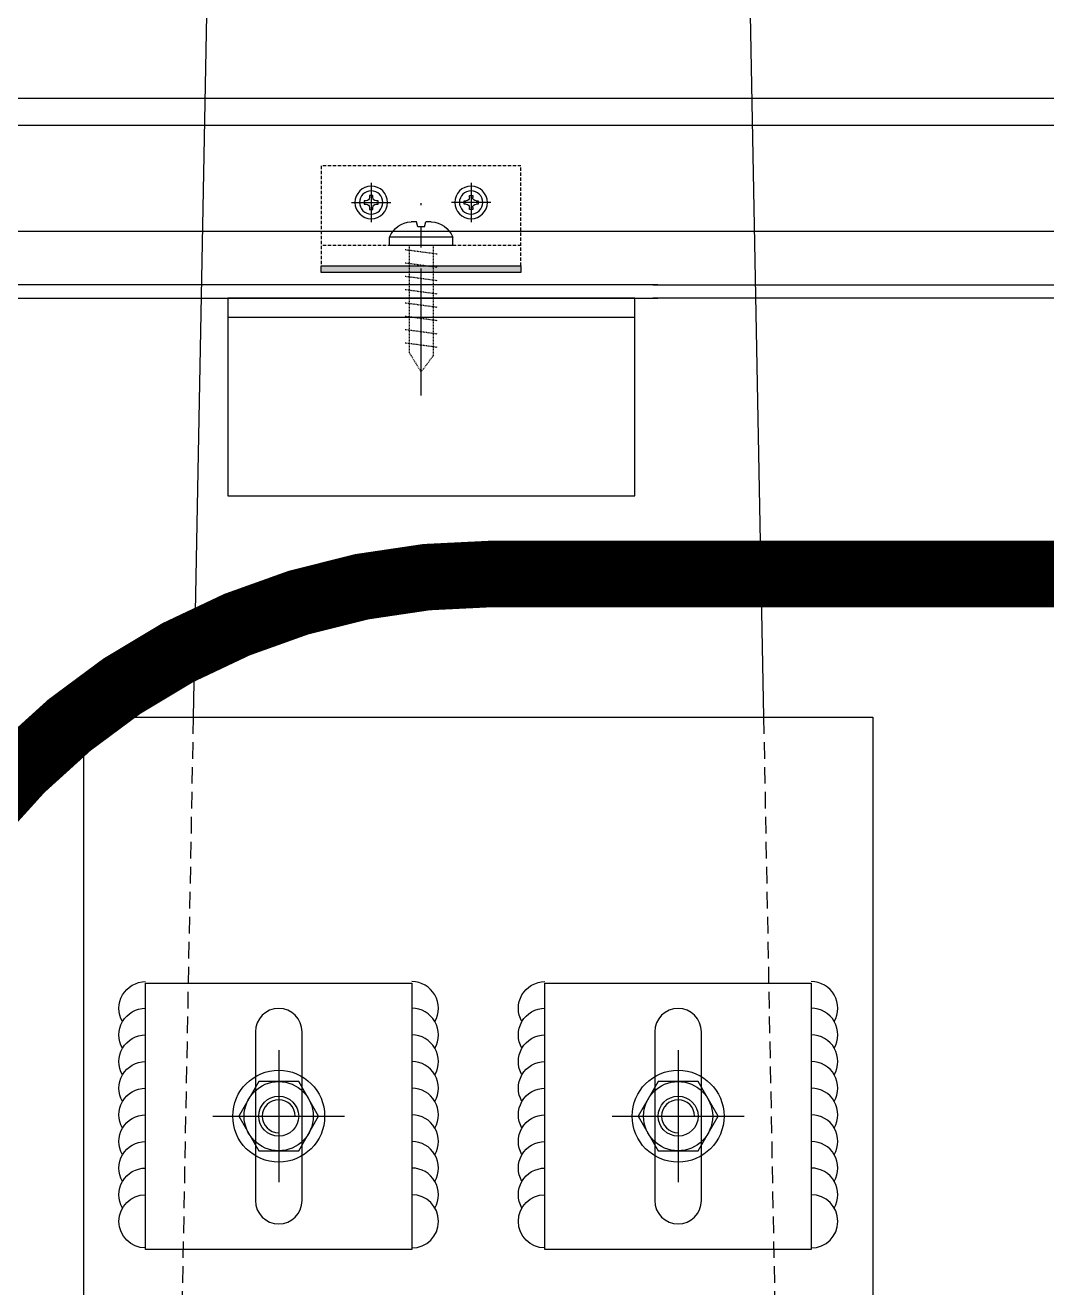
# Model space of a CAD drawing. Header units: millimetres. Extents: x 0 to 119933, y -45162 to 41221.
# Drawn here: x 6479.5 to 6632.9, y 2592.4 to 2782 of the extents above; entities that cross this region are included whole.
import ezdxf

# ---------------------------------------------------------------- set-up
doc = ezdxf.new("R2010")
doc.units = ezdxf.units.MM
for name, pattern in [('( Dashed )', [0.75, 0.5, -0.25]), ('CENTER', [2, 1.25, -0.25, 0.25, -0.25]), ('CENTER2', [28.575000000000003, 19.05, -3.175, 3.175, -3.175]), ('HIDDEN', [0.375, 0.25, -0.125]), ('HIDDEN2', [0.1875, 0.125, -0.0625])]:
    doc.linetypes.add(name, pattern=pattern)
doc.layers.get('DEFPOINTS').update_dxf_attribs({"color": 166})
doc.layers.add('_EDO-ALUMINIUM-VIEW', color=94, linetype='Continuous', lineweight=18)
for name, color, linetype in [('CASTFIX', 1, 'Continuous'), ('CW', 4, 'Continuous'), ('F-Alum', 4, 'Continuous'), ('F-hatch', 8, 'Continuous'), ('F-Misc', 8, 'Continuous'), ('F-SSTEEL', 3, 'Continuous'), ('F-stainless steel', 2, 'Continuous'), ('F_ALUM', 4, 'Continuous'), ('Hatch', 8, 'Continuous'), ('WELDING VW', 8, 'Continuous'), ('ZX', 1, 'CENTER2'), ('螺栓钉类', 241, 'Continuous')]:
    doc.layers.add(name, color=color, linetype=linetype)

# ---------------------------------------------------------------- blocks, each defined once
blk = doc.blocks.new('ding1')
at = {"layer": 'CASTFIX', "color": 9, "linetype": 'CENTER2'}
blk.add_line((1214.680535677697, -4175.415606518631), (1214.680535677697, -4204.300201433828), dxfattribs=at)
at = {"layer": 'CASTFIX', "color": 8, "linetype": 'HIDDEN2'}
for p, q in [((1212.880535677697, -4181.857616678883), (1214.680535677697, -4178.922834070187)), ((1214.680535677697, -4178.922834070187), (1216.480535677697, -4181.33858421964)), ((1217.080535677697, -4182.623013990795), (1212.280535677697, -4183.266124916723)), ((1212.880535677697, -4197.922834070187), (1212.880535677697, -4181.857616678883)), ((1216.480535677697, -4197.922834070187), (1216.480535677697, -4181.33858421964)), ((1217.080535677697, -4184.623013990795), (1212.280535677697, -4185.266124916723)), ((1217.080535677697, -4186.623013990795), (1212.280535677697, -4187.266124916723)), ((1217.080535677697, -4188.623013990795), (1212.280535677697, -4189.266124916723)), ((1217.080535677697, -4190.623013990795), (1212.280535677697, -4191.266124916723)), ((1217.080535677697, -4192.623013990795), (1212.280535677697, -4193.266124916723)), ((1217.080535677697, -4194.623013990795), (1212.280535677697, -4195.266124916723)), ((1217.080535677697, -4196.623013990795), (1212.280535677697, -4197.266124916723))]:
    blk.add_line(p, q, dxfattribs=at)
at = {"layer": 'CASTFIX'}
for p, q in [((1209.930535677697, -4197.922834070187), (1209.930535677697, -4199.172834070187)), ((1219.430535677697, -4197.922834070187), (1209.930535677697, -4197.922834070187)), ((1219.430535677697, -4197.922834070187), (1219.430535677697, -4199.172834070187)), ((1219.430535677697, -4199.172834070187), (1209.930535677697, -4199.172834070187)), ((1213.980558336815, -4201.472834070186), (1213.180535677697, -4201.472834070186)), ((1214.18056401238, -4200.722834070186), (1213.980558336815, -4201.472834070186)), ((1215.180564012408, -4200.722834070186), (1214.18056401238, -4200.722834070186)), ((1215.180564012408, -4200.722834070186), (1215.380558336844, -4201.472834070186)), ((1216.180535677697, -4201.472834070186), (1215.380558336844, -4201.472834070186))]:
    blk.add_line(p, q, dxfattribs=at)
for centre, radius, start, end in [((1213.340443233555, -4197.800682089081), 3.675631999908295, 201.9199292038799, 267.5065728459988), ((1216.020628121838, -4197.800682089082), 3.675631999908523, 272.4934271540012, 338.080070796125)]:
    blk.add_arc(centre, radius, start, end, dxfattribs=at)
blk = doc.blocks.new('A$C20BB5686')
at = {"layer": 'F-hatch'}
blk.add_hatch(color=256, dxfattribs=at).paths.add_polyline_path([(0.9999999999417923, -15.0000000000291), (0.9999999999708962, 14.9999999999709), (-2.91038304567337e-11, 14.99999999996999), (-2.91038304567337e-11, -14.9999999999709)])
at = {"linetype": '( Dashed )'}
blk.add_line((4.039461135951569, 14.99999999997181), (4.039461135922465, -15.00000000002819), dxfattribs=at)
blk.add_lwpolyline([(0.9999999999417923, -15.0000000000291), (0.9999999999708962, 14.9999999999709), (15.9999999999709, 14.99999999989541), (15.99999999994179, -15.00000000004638), (0.9999999999417923, -15.0000000000291)], dxfattribs=at)
at = {"layer": 'F-hatch'}
blk.add_lwpolyline([(0.9999999999417923, -15.0000000000291), (0.9999999999708962, 14.9999999999709), (-2.91038304567337e-11, 14.99999999996999), (-2.91038304567337e-11, -14.9999999999709)], close=True, dxfattribs=at)
at = {"layer": 'F-Misc', "ltscale": 0.1}
for p, q in [((10.49999999994179, 10.44999999990705), (10.4999999999709, 4.549999999941974)), ((9.749999999970896, 7.749999999894499), (9.450000000011642, 7.749999999895408)), ((9.450000000011642, 7.749999999895408), (9.449999999982538, 7.249999999953616)), ((10.74999999994179, 8.550000000000182), (10.24999999994179, 8.550000000000182)), ((10.24999999994179, 8.550000000000182), (10.24999999994179, 8.249999999895408)), ((10.7499999999709, 8.249999999896318), (10.74999999994179, 8.550000000000182)), ((11.54999999995925, 7.74999999983811), (11.24999999994179, 7.749999999895408)), ((11.55000000001746, 7.249999999895408), (11.54999999995925, 7.74999999983811)), ((13.44999999995343, 7.499999999895408), (7.549999999988358, 7.499999999954525)), ((9.449999999982538, 7.249999999953616), (9.749999999941792, 7.249999999896318)), ((10.24999999994179, 6.7499999998372), (10.24999999994179, 6.44999999990705)), ((10.24999999994179, 6.44999999990705), (10.7499999999709, 6.449999999907959)), ((10.7499999999709, 6.449999999907959), (10.74999999994179, 6.7499999998372)), ((11.24999999994179, 7.249999999953616), (11.55000000001746, 7.249999999895408)), ((10.49999999994179, -10.45000000005803), (10.49999999994179, -4.55000000009295)), ((13.44999999995343, -7.500000000046384), (7.549999999930151, -7.499999999988177)), ((9.449999999953434, -7.249999999987267), (9.749999999941792, -7.250000000104592)), ((9.449999999953434, -7.750000000046384), (9.449999999953434, -7.249999999987267)), ((10.24999999991269, -6.450000000058026), (10.74999999994179, -6.450000000058026)), ((10.24999999994179, -6.749999999988177), (10.24999999991269, -6.450000000058026)), ((10.74999999994179, -6.450000000058026), (10.74999999994179, -6.750000000045475)), ((11.24999999994179, -7.249999999988177), (11.54999999998836, -7.250000000046384)), ((11.54999999998836, -7.250000000046384), (11.54999999998836, -7.750000000103682)), ((9.749999999941792, -7.750000000046384), (9.449999999953434, -7.750000000046384)), ((10.24999999994179, -8.550000000034743), (10.24999999994179, -8.250000000046384)), ((10.74999999994179, -8.550000000033833), (10.24999999994179, -8.550000000034743)), ((10.74999999994179, -8.249999999988177), (10.74999999994179, -8.550000000033833)), ((11.54999999998836, -7.750000000103682), (11.24999999994179, -7.750000000104592))]:
    blk.add_line(p, q, dxfattribs=at)
for centre, radius in [((10.4999999999709, 7.499999999953616), 2.45), ((10.4999999999709, 7.499999999953616), 1.75), ((10.49999999994179, -7.499999999988177), 2.45), ((10.49999999994179, -7.499999999988177), 1.75)]:
    blk.add_circle(centre, radius, dxfattribs=at)
for centre, start, end in [((9.749999999941792, 8.249999999895408), 270, 0), ((11.24999999994179, 8.249999999953616), 180, 270), ((9.749999999941792, 6.749999999895408), 0, 90), ((11.24999999994179, 6.749999999895408), 90, 180), ((9.749999999941792, -6.750000000046384), 270, 0), ((11.24999999994179, -6.750000000046384), 180, 270), ((9.749999999941792, -8.250000000046384), 0, 90), ((11.2499999999709, -8.249999999987267), 90, 180)]:
    blk.add_arc(centre, 0.4999999999999999, start, end, dxfattribs=at)
at = {"layer": 'F-Misc', "ltscale": 0.1, "extrusion": (0, 0, -1), "xscale": -0.9999999999999999, "zscale": -0.9999999999999999, "rotation": 270}
blk.add_blockref('ding1', (4193.88337293014, -1214.680535673776), dxfattribs=at)
blk = doc.blocks.new('M6螺栓头')
at = {"layer": 'ZX', "ltscale": 3}
for p, q in [((0, 9.900772790984774), (0, -9.900772790984774)), ((-9.900772790984774, 0), (9.900772790984774, 0))]:
    blk.add_line(p, q, dxfattribs=at)
at = {"layer": '螺栓钉类'}
for p, q in [((-3, 5.196152422693558), (-6, 0)), ((3, 5.196152422693558), (-3, 5.196152422693558)), ((6, 0), (3, 5.196152422693558)), ((-6, 0), (-3, -5.196152422693558)), ((3, -5.196152422693558), (6, 0)), ((-3, -5.196152422693558), (3, -5.196152422693558))]:
    blk.add_line(p, q, dxfattribs=at)
for radius in [6.900772790984774, 5.196152422706646, 3]:
    blk.add_circle((0, 0), radius, dxfattribs=at)
blk.add_arc((0, 0), 2.475, 0, 270, dxfattribs=at)
blk = doc.blocks.new('*U374')
at = {"layer": 'WELDING VW'}
for centre, start in [((4, 4.996003610813204e-16), 180), ((8, 4.996003610813204e-16), 240), ((12, 4.996003610813204e-16), 240), ((16, 4.996003610813204e-16), 240), ((20, 4.996003610813204e-16), 240), ((24, 4.996003610813204e-16), 240), ((28, 4.996003610813204e-16), 240), ((32, 4.996003610813204e-16), 240), ((36, 4.996003610813204e-16), 240)]:
    blk.add_arc(centre, 4, start, 0, dxfattribs=at)

msp = doc.modelspace()

# ---------------------------------------------------------------- linework, layer by layer
at = {"layer": '_EDO-ALUMINIUM-VIEW'}
msp.add_line((6506.475277613325, 2771.01069529567, 0.02603520313149121), (6588.6119600932, 2771.010695294652, 0.02603520313149121), dxfattribs=at)
at = {"layer": 'CW'}
msp.add_lwpolyline([(6688.034829786455, 2669.632828026166), (6688.034829718876, 2751.010688072944), (6475.5582373793, 2751.010717433906)], dxfattribs=at)
at = {"layer": 'DEFPOINTS', "color": 2, "linetype": 'CENTER', "ltscale": 100, "const_width": 10}
msp.add_lwpolyline([(6549.547768549062, 2699.604523958522), (7335.121352235787, 2699.604523958522, -0.414213562373095), (7435.121352235787, 2599.604523958522), (7435.121352235787, 1703.416430910467, -0.414213562373095), (7335.121352235787, 1603.416430910467), (6549.547768549062, 1603.416430910467, -0.414213562373095), (6449.547768549062, 1703.416430910467), (6449.547768549062, 2599.604523958522, -0.414213562373095)], format="xyb", close=True, dxfattribs=at)
at = {"layer": 'F-Alum', "color": 8, "linetype": 'HIDDEN', "ltscale": 10}
for p, q in [((6504.703010026773, 2678.107378850837, 0.02603520313149121), (6501.508522933931, 2510.650473651011, 0.02603520313149121)), ((6590.384227679868, 2678.107378850837, 0.02603520313149121), (6593.578714772651, 2510.650473650981, 0.02603520313149121))]:
    msp.add_line(p, q, dxfattribs=at)
at = {"layer": 'F-SSTEEL', "elevation": 0.02603520313149121}
for points in [[(6606.80722865049, 2474.617713787855), (6488.280009056092, 2474.617713787855), (6488.280009056092, 2678.107378850837), (6606.80722865049, 2678.107378850837)], [(6497.543618853262, 2638.16812763401), (6537.543618853262, 2638.16812763401), (6537.543618853262, 2598.16812763401), (6497.543618853262, 2598.16812763401)], [(6557.543618853262, 2638.16812763401), (6597.543618853262, 2638.16812763401), (6597.543618853262, 2598.16812763401), (6557.543618853262, 2598.16812763401)]]:
    msp.add_lwpolyline(points, close=True, dxfattribs=at)
for points in [[(6514.044365853362, 2630.850231395569), (6514.044365853362, 2605.486023872421, 0.9999999999999999), (6521.044365853362, 2605.486023872421), (6521.044365853362, 2630.850231395569, 0.9999999999999999)], [(6574.044365853362, 2630.850231395569), (6574.044365853362, 2605.486023872421, 0.9999999999999999), (6581.044365853362, 2605.486023872421), (6581.044365853362, 2630.850231395569, 0.9999999999999999)]]:
    msp.add_lwpolyline(points, format="xyb", close=True, dxfattribs=at)
at = {"layer": 'F-stainless steel'}
for p, q in [((6526.010159226658, 3795.040758154413, 0.02603520313149121), (6504.703010026715, 2678.107378850837, 0.02603520313149121)), ((6569.077078479866, 3795.040758154384, 0.02603520313149121), (6590.384227679868, 2678.107378850837, 0.02603520313149121))]:
    msp.add_line(p, q, dxfattribs=at)
at = {"layer": 'F-stainless steel', "elevation": 0.02603520350984101}
for points in [[(6571.024930206011, 2741.010719551006), (6509.883463423932, 2741.010719551006), (6509.883463423932, 2738.180311905599), (6571.024930206011, 2738.180311905599)], [(6571.024930206011, 2741.010719551006), (6509.883463423932, 2741.010719551006), (6509.883463423932, 2711.349499481381), (6571.024930206011, 2711.349499481381)]]:
    msp.add_lwpolyline(points, close=True, dxfattribs=at)
at = {"layer": 'F_ALUM'}
for points, elevation in [([(6475.558237245248, 2767.010717508441), (6694.034829681274, 2767.010688220907), (6694.034829779528, 2669.632828027708), (6683.034829765616, 2669.632828026661), (6683.034829765616, 2652.666726393683), (6691.520111139806, 2644.181445019378), (6694.363845113607, 2646.99422653098), (6687.034829765616, 2653.909367080894), (6687.034829765616, 2665.632828026777), (6698.034829780052, 2665.632828027796), (6698.034829673474, 2771.010688089329), (6475.5582373793, 2771.010717170546)], 0.02603520284045291), ([(6574.512261961645, 2743.010719551006), (6475.5582373793, 2743.010719551006)], 0.02603520350984101), ([(6573.753036823124, 2743.010719551006), (6683.034829765616, 2743.010719551006), (6683.034829765616, 2633.160651099693), (6753.708301672654, 2633.160651099693)], 0.02603520313149121), ([(6475.5582373793, 2741.010719551006), (6574.512261961645, 2741.010719551006)], 0.02603520350984101), ([(6753.708301672654, 2631.160651099693), (6681.034829765616, 2631.160651099693), (6681.034829765616, 2741.010719551006), (6573.753036823124, 2741.010719551006)], 0.02603520313149121)]:
    msp.add_lwpolyline(points, dxfattribs=dict(at, elevation=elevation))

# ---------------------------------------------------------------- block references
at = {"layer": 'F-Misc', "ltscale": 0.1, "xscale": -1, "rotation": 270.0000000469379}
msp.add_blockref('A$C20BB5686', (6538.941521011293, 2744.897350126936, 0.02603520313149121), dxfattribs=at)
at = {"layer": 'Hatch', "xscale": -1, "rotation": 270.0000000000331}
for p in [(6497.543618853262, 2598.374325744546, 0.02603520313149121), (6557.543618853262, 2598.374325744546, 0.02603520313149121)]:
    msp.add_blockref('*U374', p, dxfattribs=at)
at = {"layer": 'Hatch', "rotation": 89.99999999996695}
for p in [(6537.543618853262, 2598.374325744546, 0.02603520313149121), (6597.543618853262, 2598.374325744546, 0.02603520313149121)]:
    msp.add_blockref('*U374', p, dxfattribs=at)
at = {"layer": '螺栓钉类'}
for p in [(6517.543618853262, 2618.16812763401, 0.02603520313149121), (6577.543618853262, 2618.16812763401, 0.02603520313149121)]:
    msp.add_blockref('M6螺栓头', p, dxfattribs=at)

doc.saveas('drawing.dxf')
